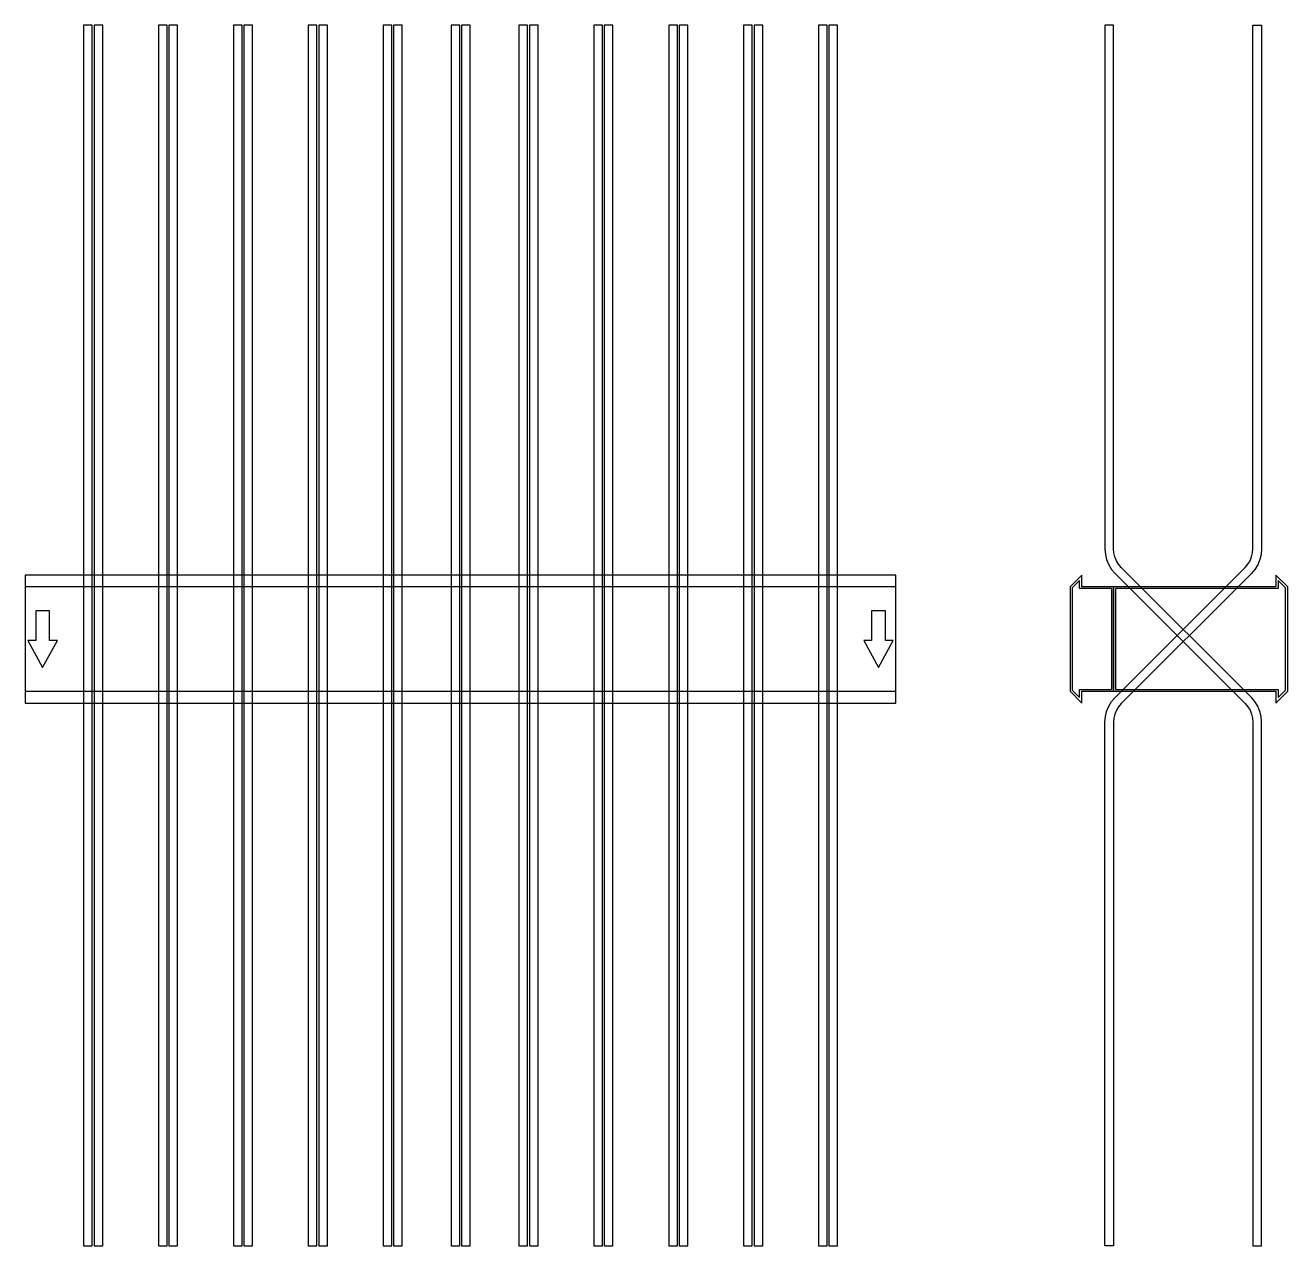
# Model space of a CAD drawing. Extents: x 0 to 1450, y -697 to 705.
import ezdxf

# ---------------------------------------------------------------- set-up
doc = ezdxf.new("R2010")
doc.units = 0
doc.layers.add('Halfen', color=7, linetype='CONTINUOUS')

msp = doc.modelspace()

# ---------------------------------------------------------------- linework, layer by layer
at = {"layer": 'Halfen', "color": 7}
for points in [[(77, -696.961), (77, 705.246), (67, 705.246), (67, -696.961)], [(89, -696.961), (89, 705.246), (79, 705.246), (79, -696.961)], [(163, -696.961), (163, 705.246), (153, 705.246), (153, -696.961)], [(175, -696.961), (175, 705.246), (165, 705.246), (165, -696.961)], [(249, -696.961), (249, 705.246), (239, 705.246), (239, -696.961)], [(261, -696.961), (261, 705.246), (251, 705.246), (251, -696.961)], [(335, -696.961), (335, 705.246), (325, 705.246), (325, -696.961)], [(347, -696.961), (347, 705.246), (337, 705.246), (337, -696.961)], [(421, -696.961), (421, 705.246), (411, 705.246), (411, -696.961)], [(433, -696.961), (433, 705.246), (423, 705.246), (423, -696.961)], [(499, -696.961), (499, 705.246), (489, 705.246), (489, -696.961)], [(511, -696.961), (511, 705.246), (501, 705.246), (501, -696.961)], [(577, -696.961), (577, 705.246), (567, 705.246), (567, -696.961)], [(589, -696.961), (589, 705.246), (579, 705.246), (579, -696.961)], [(663, -696.961), (663, 705.246), (653, 705.246), (653, -696.961)], [(675, -696.961), (675, 705.246), (665, 705.246), (665, -696.961)], [(749, -696.961), (749, 705.246), (739, 705.246), (739, -696.961)], [(761, -696.961), (761, 705.246), (751, 705.246), (751, -696.961)], [(835, -696.961), (835, 705.246), (825, 705.246), (825, -696.961)], [(847, -696.961), (847, 705.246), (837, 705.246), (837, -696.961)], [(921, -696.961), (921, 705.246), (911, 705.246), (911, -696.961)], [(933, -696.961), (933, 705.246), (923, 705.246), (923, -696.961)], [(1420, -696.961), (1420, -95.355), (1419.508, -89.098), (1418.042, -82.995), (1415.64, -77.196), (1412.361, -71.844), (1408.284, -67.071), (1258.787, 82.426), (1255.729, 86.006), (1253.27, 90.02), (1251.468, 94.369), (1250.369, 98.947), (1250, 103.64), (1250, 166.246), (1250, 705.246), (1240, 705.246), (1240, 166.246), (1240, 103.64), (1240.492, 97.382), (1241.958, 91.279), (1244.36, 85.48), (1247.639, 80.128), (1251.716, 75.355), (1401.213, -74.142), (1404.271, -77.722), (1406.73, -81.736), (1408.532, -86.085), (1409.631, -90.662), (1410, -95.355), (1410, -696.961)], [(1240, -696.961), (1240, -95.355), (1240.492, -89.098), (1241.958, -82.995), (1244.36, -77.196), (1247.639, -71.844), (1251.716, -67.071), (1401.213, 82.426), (1404.271, 86.006), (1406.73, 90.02), (1408.532, 94.369), (1409.631, 98.947), (1410, 103.64), (1410, 166.246), (1410, 705.246), (1420, 705.246), (1420, 166.246), (1420, 103.64), (1419.508, 97.382), (1418.042, 91.279), (1415.64, 85.48), (1412.361, 80.128), (1408.284, 75.355), (1258.787, -74.142), (1255.729, -77.722), (1253.27, -81.736), (1251.468, -86.085), (1250.369, -90.662), (1250, -95.355), (1250, -696.961)], [(0, -73.5), (1000, -73.5), (1000, 73.5), (0, 73.5)], [(1250, -60), (1250, 60), (1213.5, 60), (1213.5, 73.5), (1200, 60), (1200, -60), (1213.5, -73.5), (1213.5, -60)], [(1450, -60), (1450, 60), (1436.5, 73.5), (1436.5, 60), (1250, 60), (1250, -60), (1436.5, -60), (1436.5, -73.5)], [(0, -60), (1000, -60), (1000, 60), (0, 60)], [(1248, -58), (1248, 58), (1211, 58), (1211, 67.25), (1202.5, 58.75), (1202.5, -58.75), (1211, -67.25), (1211, -58)], [(1447.5, -58.75), (1447.5, 58.75), (1439, 67.25), (1439, 58), (1252, 58), (1252, -58), (1439, -58), (1439, -67.25)], [(20, -32.5), (37, -1.5), (28, -1.5), (28, 32.5), (12, 32.5), (12, -1.5), (3, -1.5)], [(980, -32.5), (997, -1.5), (988, -1.5), (988, 32.5), (972, 32.5), (972, -1.5), (963, -1.5)]]:
    msp.add_lwpolyline(points, close=True, dxfattribs=at)

doc.saveas('drawing.dxf')
